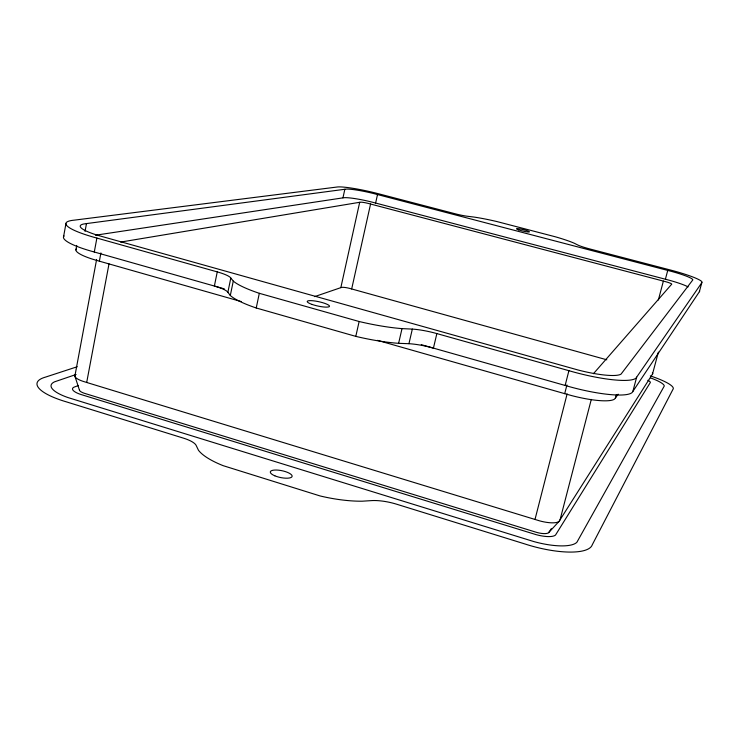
<?xml version="1.0" encoding="UTF-8"?>
<svg xmlns="http://www.w3.org/2000/svg" width="739" height="739" viewBox="0 0 739 739"><rect width="100%" height="100%" fill="white"/><g stroke="black" fill="none" stroke-linecap="round" stroke-linejoin="round"><path stroke-width="1.11" d="M63.48 237.228L65.947 223.621M75.905 249.93L76.727 245.422M85.04 231.372L86.472 223.584L346.175 189.092A25.163 2.873 12.8 0 1 373.823 193.59L671.751 271.472A26.604 3.122 14.2 0 1 692.84 279.869L621.056 374.1A42.557 8.129 14.4 0 1 577.916 369.962L98.213 235.436A40.294 6.873 10.9 0 1 83.572 224.019L86.472 223.584M224.333 288.866L94.296 252.008L96.883 238.069A54.631 9.321 10.9 0 1 74.131 220.167L336.661 187.078A34.105 3.889 12.8 0 1 379.948 194.135L455.298 213.811A13.551 1.524 13.2 0 0 467.889 216.315L473.533 217.007A39.112 4.499 13.4 0 1 497.07 221.598L555.488 236.831A39.444 4.554 13.6 0 1 574.536 243.362L577.778 245.006A16.748 1.903 13.8 0 0 589.713 248.932L668.703 269.569A36.063 4.231 14.2 0 1 701.801 282.714L699.371 291.72L632.88 391.411A57.587 11.575 14.5 0 1 565.141 385.453L421.267 344.67M74.898 375.975L96.615 259.454M241.182 301.549L99.368 261.172L100.91 252.923M652.325 373.001A11.935 2.208 14.8 0 1 652.713 373.731L559.081 521.346A18.928 5.653 15.1 0 1 539.646 520.866L86.694 382.469L109.021 263.823M96.883 238.069L217.257 271.887L214.375 286.039A23.5 4.646 11.3 0 1 227.88 292.311L230.309 295.498A64.616 12.775 12 0 0 256.23 307.987L355.801 336.374A65.115 13.117 12.6 0 0 398.617 343.33L408.944 343.7A29.117 6.143 13.2 0 1 433.433 348.124L436.86 333.585L568.91 370.692A57.697 11.02 14.4 0 0 636.667 377.13L701.801 282.714M227.88 292.311L230.808 278.03A23.546 4.425 11.4 0 0 217.257 271.887M230.309 295.498L233.275 281.088L230.808 278.03M256.23 307.987L259.315 293.309A64.736 12.157 12.1 0 1 233.275 281.088M95.423 235.224L342.961 197.858L344.845 189.23M314.666 296.607L340.836 287.647L359.69 202.292L360.503 202.181A6.965 0.841 12.8 0 1 368.198 203.401L665.95 281.771A7.362 0.915 14.3 0 1 671.742 284.146L593.426 373.722M606.793 359.791L351.681 288.958L370.572 204.01M688.12 286.898A26.576 3.289 14.3 0 0 669.414 280.284L375.624 203.049L377.518 194.551M355.801 336.374L359.136 321.511A65.244 12.489 12.7 0 0 402.007 328.624L412.334 329.095A29.181 5.847 13.2 0 1 436.86 333.585M398.617 343.33L402.007 328.624M408.944 343.7L412.334 329.095M565.141 385.453L568.91 370.692M618.192 394.192L614.488 399.125A42.419 8.84 14.5 0 1 571.367 395.522L564.707 393.656L566.933 384.917M534.999 519.48L567.127 393.878M559.986 520.117L591.292 399.42M615.513 397.933L616.354 394.737M632.88 391.411L636.667 377.13M658.366 300.006L663.382 281.088M665.405 279.222L667.742 270.409M652.463 374.248L658.375 352.115M551.312 528.662L548.634 532.662A11.51 3.547 15.2 0 1 536.81 532.44L84.209 393.24A10.919 3.011 9.5 0 1 79.433 389.989M548.634 532.662L559.081 521.346M78.269 385.582L74.002 387.153A17.921 4.942 9.5 0 0 80.292 394.293L536.108 534.648A18.891 5.82 15.2 0 0 555.543 535.008L650.385 382.451A11.916 2.282 14.9 0 0 647.854 380.299M76.08 374.488L54.584 381.814A39.435 10.873 9.5 0 0 68.062 397.591L533.909 541.595A41.578 12.812 15.2 0 0 576.9 542.25L664.259 386.063A26.216 5.016 14.9 0 0 650.532 377.915M77.235 366.738L45.532 377.102A53.457 14.743 9.5 0 0 66.445 401.877L183.457 438.144A23.001 6.974 10.2 0 1 196.352 445.839L198.468 450.254A63.258 19.186 11.4 0 0 223.169 465.672L320.005 495.924A63.739 19.704 12.3 0 0 362.23 501.199L372.558 500.552A28.479 9.21 13.2 0 1 396.667 504.22L524.708 543.904A56.358 17.376 15.2 0 0 592.235 544.846L672.98 389.314A35.527 6.799 14.9 0 0 650.302 375.911M340.836 287.647L341.677 287.397A6.882 1.238 12.5 0 1 349.353 288.321L351.681 288.958M120.605 242.078L359.69 202.292M342.961 197.858L344.291 197.692A25.135 3.021 12.8 0 1 371.939 202.089L375.624 203.049M259.315 293.309L359.136 321.511M377.463 340.346L564.707 393.656M99.368 261.172L93.733 259.537A40.165 7.482 10.7 0 1 76.283 248.941M86.694 382.469L82.75 381.232A17.948 4.794 9.6 0 1 75.572 374.747M75.073 376.678L79.544 390.423M94.296 252.008A54.529 9.792 10.8 0 1 64.053 235.944M699.621 291.148A36.017 4.452 14.3 0 1 699.371 291.72M274.853 475.824A11.14 3.492 11.7 0 0 292.099 476.479A11.14 3.492 11.7 0 0 276.719 470.041A11.14 3.492 11.7 0 0 274.853 475.824M312.098 304.44A11.408 2.217 12.3 0 0 329.492 306.371A11.408 2.217 12.3 0 0 313.502 300.819A11.408 2.217 12.3 0 0 312.098 304.44M518.75 229.894A6.633 0.757 13.5 0 0 529.327 231.963A6.633 0.757 13.5 0 0 520.912 229.081A6.633 0.757 13.5 0 0 518.75 229.894"/></g></svg>
